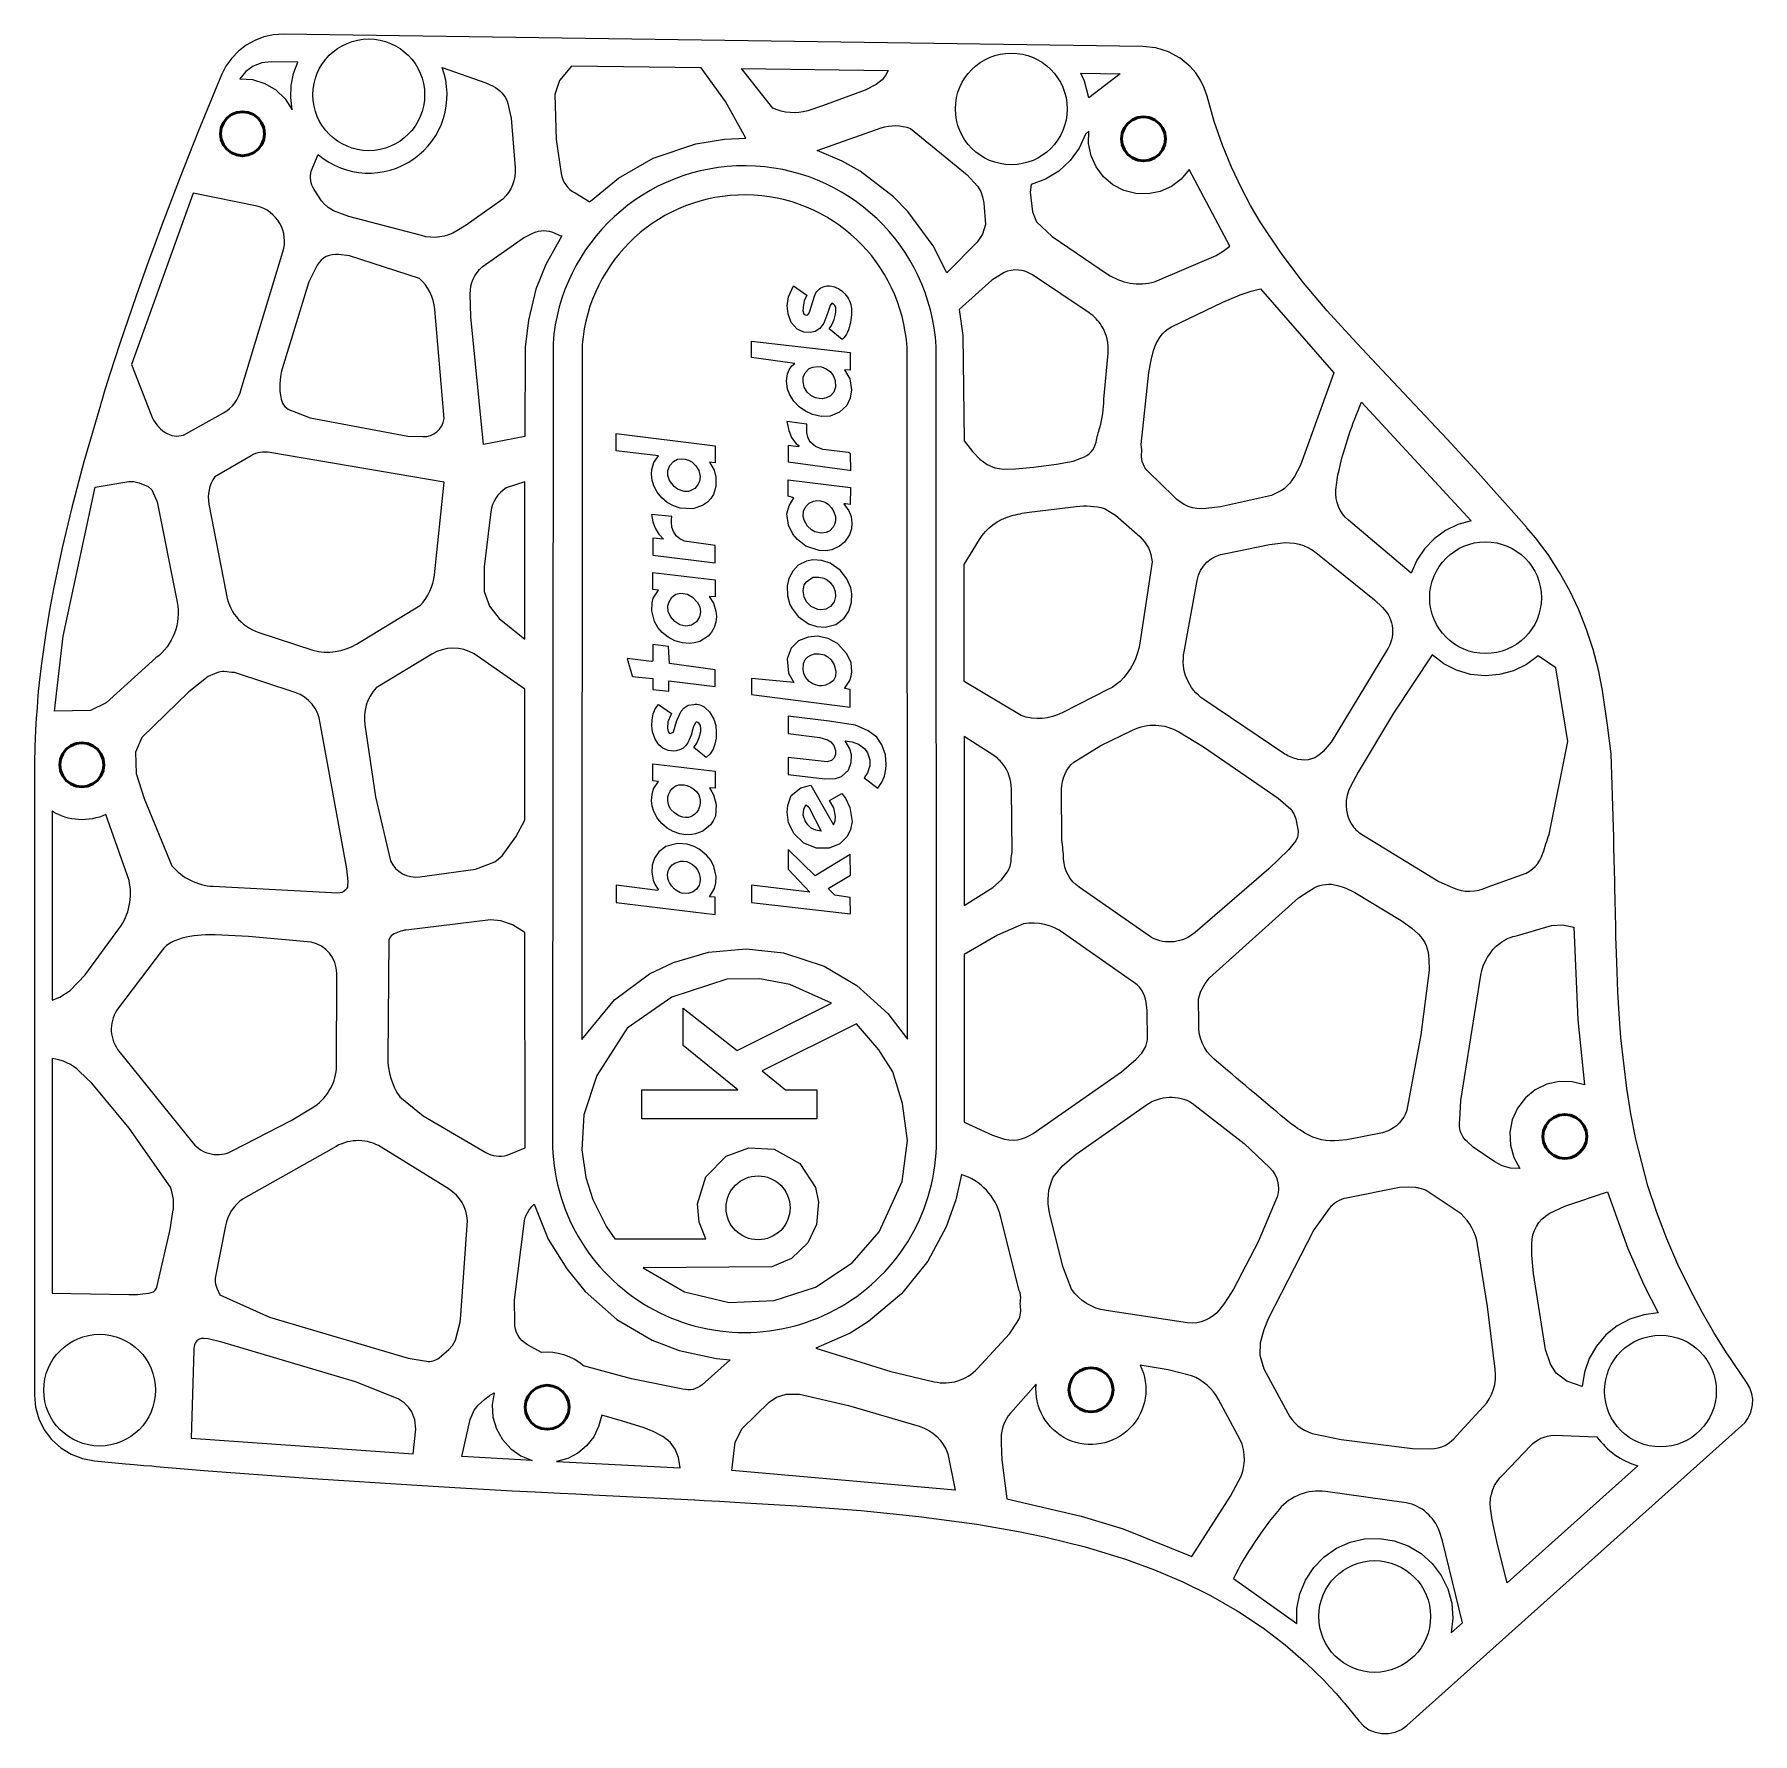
# Model space of a CAD drawing. Header units: millimetres. Extents: x 3683 to 5243, y 1224 to 2766.
import ezdxf

# ---------------------------------------------------------------- set-up
doc = ezdxf.new("R2010")
doc.units = ezdxf.units.MM
doc.layers.add('Visible', color=7, linetype='Continuous', lineweight=50)

msp = doc.modelspace()

# ---------------------------------------------------------------- linework, layer by layer
for points in [[(5057.1, 2293.6), (5045.6, 2308.9), (5039.8, 2315.6), (5037.8, 2317.8), (5037.4, 2318.6), (5023.6, 2334.3), (5007.9, 2351.8), (4993.6, 2367.8), (4965.3, 2398.5), (4901.7, 2466), (4901.6, 2466), (4901.6, 2466), (4879.4, 2489.7), (4856.5, 2515), (4835.1, 2540.4), (4814.7, 2567.2), (4795.8, 2595.5), (4787.1, 2610.5), (4778.7, 2626.1), (4769.8, 2645.2), (4761.6, 2665.3), (4754.1, 2686.8), (4747.5, 2709.8), (4745, 2717.2), (4741.6, 2724.2), (4737.3, 2730.7), (4732.2, 2736.6), (4723, 2744.2), (4712.6, 2749.9), (4701.2, 2753.5), (4689.4, 2754.8), (3909.3, 2765.8), (3900.4, 2765.2), (3891.7, 2763.4), (3883.4, 2760.3), (3875.6, 2756), (3868.6, 2750.6), (3862.4, 2744.1), (3857.2, 2736.9), (3853.1, 2728.9), (3832, 2677.5), (3815, 2634.5), (3798.5, 2591.2), (3792.7, 2575.5), (3787, 2559.8), (3775.8, 2528.5), (3760.8, 2485.2), (3751.8, 2457.4), (3749.4, 2449.7), (3746.7, 2440.9), (3744.5, 2433.4), (3743.7, 2430.7), (3743.2, 2429.2), (3728.3, 2377.9), (3717.3, 2336.3), (3708.5, 2299.7), (3700.7, 2262.5), (3697.1, 2243.1), (3694, 2224.4), (3691.5, 2207.6), (3689.5, 2192.7), (3688, 2179.9), (3686.9, 2169.3), (3686.2, 2160.8), (3685.7, 2154.6), (3685, 2145), (3684.7, 2140.1), (3684.4, 2134.2), (3683.7, 2119.3), (3683.6, 2112.9), (3683.5, 2110.6), (3683.5, 2109.2), (3683.3, 2093.7), (3683.3, 1530.9), (3684.3, 1519.8), (3687.4, 1509.2), (3692.3, 1499.3), (3699, 1490.5), (3707.2, 1483), (3716.6, 1477.2), (3726.9, 1473.2), (3737.8, 1471.1), (3765.9, 1468.6), (3773.9, 1467.9), (3782.6, 1467.1), (3790, 1466.5), (3793.9, 1466.1), (3841.1, 1462.2), (3935.7, 1455.1), (4030.4, 1449), (4074.9, 1446.4), (4096.4, 1445.2), (4116.8, 1444.1), (4137.7, 1443), (4160.5, 1441.8), (4174.7, 1441.1), (4190, 1440.3), (4220.8, 1438.8), (4282.3, 1435.7), (4282.7, 1435.7), (4291.3, 1435.2), (4305.1, 1434.5), (4328.3, 1433.2), (4380.5, 1430), (4433.5, 1426), (4485.9, 1420.8), (4538.5, 1413.8), (4576.5, 1407.1), (4599.9, 1402.2), (4637, 1393), (4673.6, 1381.8), (4699.9, 1372.3), (4725.7, 1361.4), (4750.7, 1349.1), (4775, 1335.1), (4776.5, 1334.3), (4798.7, 1319.4), (4818.5, 1304.2), (4837.2, 1288), (4845.5, 1280), (4853.1, 1272.4), (4859.1, 1266), (4864.6, 1260), (4869.4, 1254.5), (4872.2, 1251.4), (4885.2, 1235.2), (4889.4, 1230.7), (4894.5, 1227.2), (4900.1, 1224.8), (4906.2, 1223.6), (4912.3, 1223.7), (4918.3, 1225), (4924, 1227.5), (4928.9, 1231.1), (5232.7, 1503), (5235.8, 1506.1), (5238.3, 1509.7), (5239, 1510.9), (5241.1, 1515.5), (5242.3, 1520.4), (5242.6, 1522.2), (5242.7, 1527.1), (5242, 1532), (5240.1, 1537.5), (5237.2, 1542.6), (5226.3, 1558.5), (5222.1, 1564.9), (5219.1, 1569.3), (5207.6, 1587.8), (5196.9, 1606.2), (5185.9, 1626.8), (5174.9, 1649.4), (5164.8, 1672.7), (5155.7, 1696.5), (5147.7, 1720.7), (5144.7, 1731.2), (5136.7, 1763.1), (5132.1, 1786.1), (5128.4, 1809), (5123.2, 1855.2), (5121.5, 1876.9), (5120.4, 1896.8), (5119.6, 1915.1), (5119, 1931.7), (5119, 1932.3), (5118.6, 1946.3), (5118.4, 1955.8), (5117.8, 1979.9), (5117.8, 1981.1), (5117.6, 1989.3), (5117.5, 1997.4), (5117.3, 2007), (5116.8, 2027.8), (5116.6, 2037.6), (5116.4, 2046.3), (5114.3, 2112.9), (5111.1, 2138.9), (5106.4, 2170.2), (5102.7, 2189), (5097.9, 2207.5), (5091.9, 2225.7), (5084.8, 2243.5), (5076.7, 2260.8), (5067.4, 2277.5)], [(3869.8, 2725.5), (3881.4, 2724.7), (3892.5, 2721.3), (3902.5, 2715.3), (3910.9, 2707.2), (3917.2, 2697.4), (3916, 2708.4), (3916.5, 2719.3), (3918.6, 2730.1), (3922.5, 2740.4), (3898.1, 2740.8), (3889.7, 2739.8), (3881.9, 2736.8), (3875.1, 2732)], [(4334.2, 2487.3), (4423.8, 2476.9), (4423.8, 2460.9), (4418.6, 2461.2), (4423.4, 2453.2), (4425, 2443.1), (4423.6, 2435.5), (4420.5, 2429), (4414.1, 2422.8), (4405.4, 2419.3), (4397.3, 2419), (4389.4, 2420.7), (4383, 2423.7), (4377.3, 2427.8), (4372.6, 2432.9), (4368.8, 2438.7), (4366.8, 2443.7), (4365.9, 2451.2), (4366.9, 2457.8), (4368.7, 2461.9), (4370.8, 2465), (4373.4, 2467.2), (4334.2, 2472.6)], [(4389.9, 2463.7), (4394.4, 2464.3), (4397.5, 2463.9), (4401.9, 2462.3), (4405.7, 2459.6), (4408.3, 2456.3), (4410.1, 2451.7), (4410.3, 2445.7), (4408.8, 2441.1), (4405.8, 2437.7), (4401.9, 2435.8), (4398.6, 2435.1), (4395.4, 2435.2), (4392.3, 2435.9), (4388, 2438), (4384.6, 2441), (4382, 2445.7), (4381, 2450.4), (4381, 2454.6), (4382.7, 2458.6), (4386.6, 2462.4)], [(4211.4, 2403.4), (4301, 2392.2), (4301, 2376.9), (4295.9, 2377.5), (4300.3, 2370.2), (4301.8, 2363.8), (4301.7, 2355.4), (4299.7, 2348.3), (4297.3, 2344.5), (4294.3, 2341.2), (4289.6, 2338.1), (4281, 2335.3), (4269.4, 2335.8), (4263.2, 2337.9), (4257.6, 2341), (4252.6, 2345.2), (4248.6, 2350.3), (4245.5, 2356), (4244, 2361.2), (4243.4, 2366.7), (4243.8, 2371), (4245.5, 2377.2), (4247, 2379.4), (4249.8, 2383.2), (4211.4, 2387.8)], [(4367.4, 2377.7), (4423, 2370.2), (4424.4, 2370), (4423.9, 2385.4), (4422.2, 2386.2), (4398.8, 2389), (4392.1, 2391.8), (4387.8, 2395.6), (4386.5, 2397.5), (4385.3, 2400.1), (4384.4, 2404.3), (4384.3, 2408.1), (4384.4, 2412.1), (4366.3, 2414.3), (4367.9, 2406.2), (4370.3, 2399.9), (4374.6, 2394.3), (4377.2, 2392.5), (4376.9, 2391.4), (4367.4, 2392.5)], [(4267.1, 2380.1), (4270.9, 2380.6), (4273.9, 2380.3), (4276.9, 2379.4), (4279.9, 2377.8), (4283.6, 2374.3), (4286.3, 2370), (4287.6, 2364.5), (4287, 2359.9), (4285.2, 2356.5), (4282.6, 2353.6), (4279.1, 2351.7), (4276.8, 2351), (4272.9, 2350.9), (4267.1, 2353), (4263.8, 2355.4), (4259.7, 2360.8), (4258.2, 2365.4), (4258.3, 2370), (4260.1, 2374.5), (4263.3, 2378)], [(4367.4, 2361.4), (4423.9, 2354.4), (4423.8, 2339.1), (4419.5, 2339.6), (4417.9, 2339.8), (4422.6, 2333.2), (4424.5, 2328.1), (4425.3, 2322.2), (4424.9, 2316.9), (4423.1, 2311.6), (4418.5, 2305), (4413.9, 2301.3), (4407, 2298.1), (4401.7, 2297.1), (4395.4, 2297.3), (4383.5, 2301.2), (4375.8, 2307.2), (4371.7, 2312.2), (4367.6, 2320.2), (4366.3, 2330.7), (4368.3, 2338), (4372.5, 2345.1), (4367.4, 2346.6)], [(4386.5, 2340.2), (4390.3, 2342.1), (4393.4, 2342.6), (4396.8, 2342.4), (4400.9, 2341.1), (4403.9, 2339), (4406.6, 2336.2), (4408.8, 2332.5), (4410.2, 2328.3), (4410.3, 2324.4), (4409.5, 2320.9), (4408.2, 2318.5), (4405.1, 2315.3), (4401.8, 2313.6), (4397.3, 2313), (4391.5, 2314.3), (4388.5, 2316), (4384.9, 2319.3), (4381.8, 2324.8), (4381, 2328.1), (4381.4, 2333.2), (4383.7, 2337.7)], [(4244.6, 2293), (4301, 2286.3), (4301, 2301.8), (4273.2, 2305.7), (4269.2, 2307.8), (4265.8, 2310.8), (4263.2, 2314.6), (4261.9, 2318.5), (4261.4, 2322.7), (4261.5, 2325.5), (4261.8, 2328.2), (4243.5, 2330), (4244.5, 2323.5), (4246.6, 2317.6), (4250, 2312.2), (4254.4, 2307.5), (4244.6, 2308.5)], [(4249.7, 2261.4), (4244.6, 2261.9), (4244.6, 2277.4), (4301, 2270.7), (4301, 2255.2), (4295.8, 2255.6), (4299.5, 2249.7), (4301.9, 2242.3), (4302.3, 2237.3), (4301.7, 2232.3), (4300.1, 2227.5), (4297.8, 2223.2), (4294.7, 2219.5), (4287.3, 2214.7), (4282.4, 2213.4), (4277.8, 2213), (4271.4, 2213.5), (4264.4, 2215.5), (4258.4, 2218.6), (4253.1, 2222.8), (4249, 2227.5), (4246, 2233), (4243.7, 2242.6), (4244.1, 2250), (4245, 2254)], [(4371, 2244.6), (4376.5, 2237.3), (4385.9, 2230.7), (4393.3, 2228.3), (4401, 2227.7), (4410.6, 2230.1), (4418.2, 2235.9), (4422.3, 2242.4), (4424.8, 2250.4), (4425.1, 2257.9), (4424.3, 2263.4), (4420.7, 2271.7), (4414.7, 2279.5), (4405.5, 2285.7), (4397.8, 2288.4), (4389.9, 2288.8), (4383.9, 2287.7), (4376.5, 2284), (4371.5, 2278.7), (4367.9, 2272), (4366.4, 2265.4), (4366.8, 2256.3), (4369, 2248.3)], [(4386.7, 2271.1), (4390, 2273), (4395.3, 2273.1), (4399.7, 2272.1), (4402.7, 2270.6), (4405.1, 2268.7), (4408.5, 2264.3), (4410, 2260.1), (4410.4, 2255.6), (4409.1, 2250.8), (4405.9, 2246.6), (4401.5, 2244.1), (4397.1, 2243.6), (4394.3, 2243.9), (4388.3, 2246.5), (4383.9, 2250.9), (4381.8, 2255.3), (4380.9, 2260.7), (4382, 2266.1), (4383.9, 2268.8)], [(4261.8, 2254.9), (4265.4, 2257.6), (4269.9, 2258.7), (4275.9, 2257.6), (4280.5, 2255), (4285.2, 2250.1), (4287.2, 2246.2), (4287.9, 2241.6), (4286.8, 2237), (4284.2, 2232.7), (4279.6, 2229.7), (4274.4, 2228.8), (4269.1, 2230), (4264.4, 2232.8), (4260.5, 2237.4), (4258.6, 2242), (4258.2, 2247), (4259.3, 2250.9)], [(4334.2, 2166.8), (4423.8, 2155.1), (4423.8, 2171.2), (4418.6, 2172), (4423.4, 2179.3), (4424.6, 2183.2), (4425.1, 2187.3), (4424.6, 2195.3), (4420.6, 2203.5), (4412.1, 2212.9), (4403.6, 2217.5), (4394, 2219.5), (4385.6, 2218.8), (4376.9, 2215.5), (4370, 2208.7), (4366.6, 2199.1), (4367.8, 2185.9), (4372.5, 2177.4), (4334.2, 2181.3)], [(4259.1, 2179), (4301, 2173.8), (4301, 2189.1), (4259.6, 2194.8), (4258.9, 2210.1), (4244.6, 2212.1), (4244.6, 2197.3), (4244.2, 2196.9), (4243.6, 2196.6), (4243.4, 2196.6), (4221.3, 2199.2), (4225.8, 2183.5), (4226.7, 2183.1), (4228.7, 2182.7), (4244.6, 2181.1), (4244.6, 2171.3), (4259.1, 2169.7)], [(4387.9, 2202.4), (4391.3, 2203.6), (4395.4, 2203.6), (4400.3, 2202.6), (4403.3, 2200.9), (4406.4, 2198), (4409.1, 2193.7), (4410.7, 2187.7), (4410.2, 2183.1), (4408.5, 2179.3), (4405.2, 2176.9), (4401.3, 2175.1), (4397.9, 2174.6), (4395.1, 2174.6), (4391.3, 2175.6), (4389.2, 2176.5), (4386.4, 2178.5), (4383.2, 2182.3), (4381.7, 2185.6), (4381, 2189.2), (4381.2, 2194.7), (4382.8, 2198.3), (4385.3, 2200.8)], [(4367.4, 2094), (4400.7, 2090.1), (4410.4, 2090.3), (4415.9, 2092.3), (4422, 2098), (4424.6, 2105), (4424.9, 2112), (4423.5, 2117.4), (4419.2, 2124.6), (4425.6, 2123.8), (4431.3, 2121.7), (4436.6, 2117.6), (4439.5, 2113.7), (4441.6, 2107.3), (4441.4, 2101.9), (4439.4, 2095.6), (4436.4, 2090.9), (4448.7, 2081.7), (4452.4, 2087.1), (4454.7, 2092.5), (4456.1, 2098.8), (4456.4, 2103.2), (4455.8, 2111.8), (4452.5, 2121), (4447.8, 2128), (4440.1, 2133.8), (4428.6, 2138.7), (4404.7, 2142.4), (4367.3, 2147.1), (4367.4, 2131.3), (4396, 2127.7), (4403.1, 2125.6), (4406, 2123.8), (4408.8, 2120.4), (4410.3, 2115.9), (4410.3, 2112.1), (4409, 2109.1), (4406.7, 2106.9), (4402.8, 2105.5), (4367.4, 2109.5)], [(4244.6, 2103.8), (4301, 2097.1), (4301, 2081.6), (4295.9, 2082.1), (4298.1, 2078.3), (4299.7, 2075.5), (4302.2, 2066.8), (4301.3, 2056.3), (4299.4, 2051.9), (4296.9, 2048.3), (4290, 2042.6), (4283.2, 2040.1), (4280, 2039.5), (4274.5, 2039.4), (4269.2, 2040.2), (4262.9, 2042.3), (4257.5, 2045.4), (4252.6, 2049.6), (4249.2, 2053.8), (4248.6, 2054.6), (4245.5, 2060.5), (4244.1, 2065.4), (4243.5, 2070.5), (4243.9, 2075.9), (4245.3, 2081), (4249.7, 2087.8), (4244.6, 2088.3)], [(4268.9, 2084.8), (4273, 2084.8), (4275.7, 2084.2), (4279.1, 2082.7), (4281.9, 2080.8), (4284.1, 2078.7), (4286.2, 2075.7), (4286.9, 2073.6), (4287.5, 2070.8), (4287.6, 2067.9), (4287, 2065.1), (4286, 2062.4), (4284.5, 2059.9), (4282.8, 2058.2), (4280.7, 2056.6), (4278.8, 2055.7), (4276.6, 2055.1), (4274.1, 2055), (4271.7, 2055.3), (4268.2, 2056.5), (4264.1, 2059.2), (4261, 2062.4), (4259.4, 2065.1), (4258.5, 2067.9), (4258.1, 2070.8), (4258.3, 2073.7), (4259.1, 2076.5), (4260.3, 2078.8), (4261.9, 2080.9), (4263.6, 2082.5), (4265.6, 2083.7), (4268.1, 2084.6)], [(4416, 2076.9), (4419.4, 2072.7), (4423.4, 2064.2), (4425.4, 2051.3), (4424, 2044.2), (4420.9, 2037.7), (4414.2, 2031.2), (4404.6, 2027.3), (4393, 2027.1), (4381.6, 2031.6), (4372.8, 2040.1), (4367.8, 2050.2), (4366.4, 2060), (4367.1, 2066), (4370.2, 2074.9), (4378.9, 2082), (4388.1, 2084.4), (4408.5, 2048.4), (4410, 2052), (4410.4, 2056), (4408.8, 2063.8), (4404.9, 2070.4)], [(4383.7, 2066.5), (4386.1, 2064.3), (4397.4, 2042.7), (4392.6, 2043.4), (4388.2, 2045.5), (4385.3, 2048.3), (4382.9, 2051.9), (4381.1, 2057.1), (4381.5, 2062.7), (4382.4, 2064.7)], [(4211.4, 1977.9), (4301, 1967), (4301, 1982.6), (4295.9, 1983.1), (4300.6, 1990.5), (4301.8, 1995.8), (4302, 2001.5), (4300, 2010.6), (4297.1, 2016.4), (4293.3, 2021), (4286.6, 2026.3), (4282.1, 2028.6), (4275.7, 2030.7), (4266.9, 2031.3), (4256.3, 2028.6), (4250.1, 2023.8), (4246, 2018), (4244.1, 2011.9), (4243.6, 2005.4), (4244.8, 1998.2), (4246.8, 1993.8), (4249.5, 1989.8), (4249, 1988.8), (4211.4, 1993.5)], [(4264.4, 2013.7), (4269.6, 2015.4), (4272.5, 2015.5), (4275.3, 2015), (4278, 2014), (4280.6, 2012.4), (4282.9, 2010.3), (4285, 2007.5), (4286.6, 2004.3), (4287.5, 1999.9), (4287.6, 1998.2), (4287.3, 1996), (4286.6, 1993.7), (4284.1, 1989.9), (4281.2, 1987.5), (4276.6, 1986.2), (4270.7, 1986.4), (4269.1, 1986.9), (4265.5, 1989.1), (4263.8, 1990.3), (4261.5, 1992.9), (4259.6, 1995.9), (4258.7, 1997.9), (4258.2, 2000.1), (4258, 2003.4), (4258.5, 2006.5), (4259.3, 2008.4), (4260.6, 2010.4), (4262.2, 2012.2)], [(4334.2, 1977.9), (4424.1, 1967.5), (4423.7, 1982.5), (4409.8, 1984.4), (4403.6, 1990.6), (4424, 2002.8), (4423.8, 2021.4), (4392, 2002.2), (4367.4, 2026.1), (4367.4, 2008.2), (4387, 1987.2), (4334.2, 1993.5)], [(4235.8, 1646.2), (4273.2, 1624.6), (4314, 1614.8), (4354.6, 1616.6), (4392.1, 1628.9), (4425.5, 1651), (4450.1, 1678.9), (4470.8, 1724.6), (4475.6, 1762), (4471.2, 1795.6), (4462.4, 1824.1), (4449.7, 1844.2), (4429.5, 1867.8), (4343.9, 1825.2), (4365, 1807.9), (4393.3, 1807.9), (4393.3, 1781.5), (4234.7, 1781.5), (4234.7, 1807.9), (4321.8, 1807.9), (4272, 1848.1), (4272, 1882), (4321, 1843.7), (4406.7, 1886.4), (4368.9, 1903.4), (4341.6, 1908.5), (4311.8, 1908.4), (4261.7, 1892.1), (4221.3, 1863.9), (4193.7, 1820.9), (4182, 1785.3), (4180.2, 1753.4), (4183.9, 1728.4), (4190, 1708.4), (4202.4, 1683.7), (4210, 1672.7), (4292.8, 1672.7), (4286.6, 1687.7), (4285.1, 1704.5), (4292.6, 1728.8), (4311.1, 1747.7), (4331.6, 1755.3), (4354.6, 1754), (4378, 1740.9), (4392.1, 1719.1), (4395, 1705.9), (4393.2, 1685.8), (4385.2, 1669.1), (4370.3, 1654.7), (4352.5, 1647.1)], [(4135.2, 1471.6), (4071.3, 1475), (4078.9, 1508.7), (4082.5, 1517.3), (4086, 1521.7), (4091.8, 1527), (4096.2, 1530.5), (4100.5, 1532.9), (4098.8, 1521.9), (4099.5, 1510.8), (4102.7, 1500.1), (4108.2, 1490.4), (4115.7, 1482.2), (4124.9, 1475.8)], [(4198.2, 1512.5), (4195.4, 1502.4), (4191, 1493.1), (4184.5, 1484.9), (4176.5, 1478.2), (4167.3, 1473.3), (4157.3, 1470.5), (4269.5, 1464.9), (4267.9, 1474.2), (4264.9, 1481.8), (4260.2, 1488.1), (4253.5, 1493.4), (4244.3, 1498.1), (4235.7, 1501.4), (4217, 1507.3)]]:
    msp.add_lwpolyline(points, close=True)
for points in [[(4053.4, 2735.6), (4093.1, 2721.9), (4099.6, 2718.7, -0.19287), (4112.6, 2704.2), (4115.9, 2689.8), (4119.5, 2644.7, -0.227755), (4108.4, 2616.2), (4075.3, 2592.6), (4066.8, 2587.4, -0.210019), (4034.6, 2583.1), (3968.7, 2600.5), (3954.8, 2605.6), (3949.9, 2608.5), (3946.2, 2611.9), (3943.9, 2614.7), (3937.1, 2625.1, -0.217303), (3934.6, 2641.5), (3940.8, 2656.7, 0.771389), (4053.4, 2735.6, 4.373489)], [(4640.4, 2677.8), (4637.2, 2675.3), (4631.4, 2662.6), (4623.2, 2651.2), (4613, 2641.6), (4601, 2634.3), (4587.9, 2629.4), (4587, 2622.6), (4589.2, 2604.6), (4592.8, 2595.7), (4607, 2582.3), (4657.3, 2548.2, 0.21704), (4699.9, 2541.1), (4755.7, 2565.2), (4762.2, 2568.9), (4768.2, 2573.5), (4731.4, 2643), (4724.1, 2634.4), (4715.2, 2627.7), (4705, 2623.2), (4694, 2621), (4682.8, 2621.4), (4672, 2624.2), (4662.1, 2629.3), (4653.6, 2636.5), (4646.8, 2645.4), (4642.3, 2655.6), (4640.1, 2666.6), (4640.4, 2677.8)], [(4522.6, 2516.1), (4526, 2492.4), (4527.1, 2396.8), (4534.7, 2387.2), (4541.4, 2380.2), (4548, 2375.4), (4554.9, 2372.5), (4562.7, 2371.2), (4573.6, 2371.4), (4590, 2373), (4610.9, 2375.8), (4626.1, 2378.5), (4634, 2381.3, 0.261875), (4646.8, 2395.7, -0.019094), (4650.2, 2408.9, 0.075627), (4653.8, 2434.7), (4657.7, 2476.4, 0.164518), (4651.9, 2501.3, 0.108546), (4640.5, 2512.9), (4589, 2547.4, 0.25602), (4563.4, 2549.7), (4552.2, 2542.7), (4522.6, 2516.1)], [(3709.4, 2219.6), (3738.5, 2354.7), (3769.1, 2360), (3773.7, 2360), (3778.4, 2358.9), (3786.5, 2355.4), (3790, 2352.3), (3794.6, 2341.6), (3812.8, 2250.4, -0.287611), (3793.6, 2199.8), (3748.6, 2159), (3734.2, 2152.2), (3701.5, 2151.6), (3709.4, 2219.6)], [(4527.1, 2178.6), (4527.1, 2284.7), (4540.9, 2307.2, -0.190181), (4569.7, 2328.8, -0.037852), (4586.1, 2332), (4628.9, 2337.3, -0.098123), (4654.4, 2335.5), (4664.5, 2329.4), (4686.4, 2310, -0.19759), (4697.6, 2287.2), (4686.5, 2213.3, -0.16535), (4668.6, 2178.5, -0.084949), (4658.8, 2171.8), (4616.2, 2150.1, -0.204538), (4578.8, 2147.5), (4527.1, 2178.6)], [(4910.4, 2206.3), (4860.3, 2123.4), (4852.9, 2115, -0.279822), (4830, 2107.8, -0.070848), (4818.1, 2112.6), (4744.6, 2162.1, -0.302915), (4726.8, 2205.5), (4738.5, 2270.2, -0.330159), (4764.5, 2294.7), (4804.3, 2302.8), (4814, 2304.1, -0.199362), (4846.4, 2295.6), (4899.6, 2252.7), (4906.8, 2245.6, -0.365364), (4910.4, 2206.3, -5.316596)], [(4951.9, 2202.6), (4916.8, 2149.7), (4884.6, 2096.1), (4877.8, 2083.3, 0.26236), (4878.7, 2049, 0.129668), (4887.8, 2040), (4958, 1997), (4970.3, 1991.4, 0.224504), (5001.8, 1991.8), (5033.8, 2003.2, 0.236668), (5052.4, 2022.6, -0.004184), (5057.9, 2039.6), (5075.1, 2124.1), (5064.1, 2190.9), (5047.9, 2201.9), (5037.4, 2194), (5025.6, 2188.2), (5012.9, 2184.7), (4999.8, 2183.5), (4986.7, 2184.9), (4974, 2188.6), (4962.3, 2194.5), (4951.9, 2202.6)], [(4722, 2132.7), (4744.4, 2119.1), (4812.2, 2072.6), (4823.5, 2062.6), (4826.3, 2058.3), (4828, 2053.9), (4830.1, 2042.6), (4830, 2039.1), (4829.5, 2037.1), (4828.1, 2033.9), (4821.6, 2025.6), (4803.7, 2008.4), (4736.7, 1950.7, -0.304622), (4697.2, 1946), (4631.5, 1991.7, -0.235284), (4617.4, 2017.5, 0.028373), (4615.7, 2034.4), (4615.6, 2080.7, -0.210172), (4626.5, 2105.4), (4651.2, 2120.3), (4680, 2134.4, -0.2539), (4721.9, 2132.7, 15.754764)], [(3699.4, 2060.7), (3699.4, 1889.3), (3706.5, 1892), (3715.9, 1897.9), (3729.5, 1912.4), (3760.1, 1954.1, 0.218723), (3769.2, 1998), (3748.3, 2057.8, -0.250641), (3699.4, 2060.7, 4.896145)], [(4749.8, 1909.6), (4830.5, 1982.1), (4839.8, 1988.3), (4844.8, 1991.1, -0.196172), (4866, 1993.4, -0.05621), (4881.8, 1987), (4923.7, 1961.6), (4933.4, 1954.7), (4939.3, 1949.1, -0.211296), (4948.7, 1926.4), (4949, 1916.4), (4941.7, 1857.8), (4929.6, 1792.8, -0.234408), (4913.6, 1771.5, -0.051273), (4906.7, 1768.9), (4874.3, 1762.6), (4867.4, 1761.8, -0.166405), (4836.3, 1768.6, -0.038184), (4818.9, 1781, -0.001351), (4754, 1835.7, -0.237361), (4740, 1868.6), (4739.9, 1890.5), (4741.8, 1897.5), (4745.8, 1904.5), (4749.8, 1909.6)], [(4527.1, 1930.8), (4527.1, 1778.4), (4552.9, 1766.7), (4560, 1764.2, 0.244767), (4589.8, 1768.4), (4669.8, 1824.2), (4683.3, 1835.6), (4688.3, 1841.3), (4691.9, 1847.3), (4693.6, 1853.2), (4693.2, 1879.8), (4692.2, 1887.3, 0.233816), (4679.1, 1906.7), (4617.4, 1950.2, 0.194996), (4581.1, 1958.6), (4557.3, 1948.3), (4527.1, 1930.8)], [(5110.9, 1715.4), (5129.3, 1663.9), (5143.9, 1630.8), (5156.8, 1605.5), (5143.8, 1603.8), (5131.2, 1599.9), (5119.7, 1593.6), (5109.4, 1585.4), (5100.9, 1575.4), (5094.4, 1564), (5090.1, 1551.6), (5088.1, 1538.6), (5073.9, 1543.6), (5064.4, 1550.7), (5059.2, 1558.8), (5054.7, 1572.2), (5043.8, 1641.3), (5042.3, 1657.8), (5042.2, 1668.1, -0.272796), (5058.1, 1695.5), (5072.2, 1702.4), (5110.9, 1715.4)], [(4136.9, 1704.2), (4149.7, 1672.4), (4166.4, 1645.4), (4183.1, 1624.8), (4211.9, 1599.6), (4244.1, 1580.7), (4268.6, 1571.4), (4302.5, 1564), (4314.7, 1562.8), (4289.4, 1540.3, -0.254771), (4271.8, 1536.3), (4225.2, 1545.7), (4181.6, 1557.4, 0.2083), (4143.4, 1569.5), (4130.9, 1576.5, -0.279925), (4119.3, 1596.8), (4119.1, 1617.3), (4127.7, 1686.7, -0.182649), (4136.9, 1704.2, -0.066078)], [(3825.7, 1491.7), (4027.1, 1477.6), (4029.6, 1500), (4028.6, 1508.4), (4026, 1515.6), (4022.9, 1519.9), (4018.8, 1523.8), (4013.6, 1527.4), (3974.8, 1542.8), (3853.4, 1578.8), (3841, 1581.8), (3837.3, 1582.3, 0.337926), (3829.3, 1577.9, 0.09663), (3827.9, 1571.6), (3825.7, 1491.7)], [(4565.8, 1436.6), (4633.4, 1421), (4671.4, 1409.4), (4733.7, 1384.4), (4768.7, 1439.2), (4776.2, 1452.6, 0.241032), (4777.4, 1490.9), (4758, 1526.8, 0.17864), (4733.5, 1548.4), (4712.3, 1553.7), (4686.8, 1558.1, -1.32968), (4592.5, 1540.9), (4569.1, 1514.3, 0.184803), (4560.7, 1491.9, 0.009208), (4561.3, 1472.1), (4565.8, 1436.6)], [(4518.8, 1444.5), (4316.4, 1462.3), (4319.2, 1488.1), (4325.6, 1500.4), (4350.3, 1524.3), (4356.9, 1529), (4365.6, 1531.7), (4377.6, 1531.6), (4422, 1521.5), (4486.3, 1502.5, -0.244497), (4512.2, 1477.6), (4518.8, 1444.5)], [(5138.4, 1466.5), (5020, 1360.6), (5011.2, 1395.3), (5006.3, 1417.7), (5004.9, 1428.3, -0.251647), (5016.4, 1458.9), (5041, 1484.7, -0.194354), (5062.4, 1494.4), (5101.4, 1493, 0.164359), (5138.4, 1466.5, 1.038255)]]:
    msp.add_lwpolyline(points, format="xyb")
for points in [[(4188.1, 2614.3), (4213.5, 2635.2), (4245, 2653.3), (4283.6, 2666.4), (4309.7, 2670.7), (4328.9, 2671.5), (4310.4, 2704.7), (4288.5, 2735.3), (4170.7, 2737), (4160, 2723.8), (4155.6, 2711.2), (4157, 2670.4), (4161.3, 2639.5, 0.252066), (4174.2, 2621.9), (4187.5, 2613.7)], [(4324.9, 2734.8), (4458.2, 2732.9), (4455.8, 2728.4), (4452.7, 2724.6), (4447.3, 2720.4), (4437.3, 2715), (4398.7, 2700.8), (4385.1, 2696.5, -0.183037), (4353.5, 2698.9)], [(4393.6, 2660.4), (4451.8, 2680.8, -0.180373), (4478.4, 2680.3), (4529.7, 2638.3), (4539.3, 2627.9), (4542.2, 2623.1), (4543.9, 2618.2), (4545, 2612.5), (4546.5, 2593.3), (4543.8, 2584.5), (4539, 2577.3), (4511.3, 2549.3), (4498.9, 2573.7), (4476, 2605.1), (4463.1, 2618.3), (4432.6, 2641.6), (4416.3, 2650.8)], [(4501.7, 2482.4, 0.935878), (4154, 2485.2), (4153.5, 1762, 1.000226), (4502.1, 1762)], [(3908.9, 2568.5, 0.430098), (3885.4, 2609.9), (3827.3, 2621.6), (3771.4, 2466.2), (3789.2, 2420.4, 0.154546), (3802, 2404.5, 0.226344), (3818.6, 2402.1), (3854.9, 2422.3, 0.212558), (3870.9, 2443.7)], [(4180.1, 1853.5), (4209.9, 1889.6), (4241.5, 1913.1), (4263.3, 1923.4), (4295.1, 1932.8), (4329.2, 1935.7), (4363.2, 1932.1), (4400.2, 1920), (4429.8, 1902.7), (4457.9, 1877.2), (4475.6, 1853.9), (4475.3, 2481.6, 0.930606), (4180.5, 2484.2)], [(4162, 2582.8), (4147.5, 2557), (4138.4, 2534.6), (4131.6, 2506.4), (4128.6, 2482), (4128.4, 2400.9), (4091, 2393.4), (4079.3, 2509.3), (4078.9, 2530.2, -0.216556), (4089.7, 2554.8), (4127.2, 2581.1), (4136.4, 2585.6, -0.231508), (4155, 2585.5, 0.042567)], [(4046.7, 2516.2, 0.192412), (4032.7, 2544.2), (3969.4, 2564.8), (3959.4, 2566, 0.302333), (3940.1, 2556.2), (3932.5, 2541.2), (3908.3, 2462.1, 0.129677), (3907.2, 2434.8, 0.271149), (3917.2, 2424), (3933.6, 2417.8), (4022.1, 2401.2), (4035.8, 2400.7, 0.392462), (4055.1, 2417.1)], [(4372.3, 2537.6), (4384.3, 2529), (4382, 2523.8), (4381.2, 2520.4), (4380.8, 2514.8), (4381.6, 2512.1), (4382.7, 2511.1), (4383.9, 2510.8), (4385.1, 2511.2), (4386.1, 2512.3), (4387.1, 2514.6), (4391.3, 2528.2, -0.250253), (4400, 2536.9, -0.162312), (4409.5, 2536.6, -0.164322), (4421.2, 2527.2, -0.149196), (4425, 2513.5, -0.08912), (4421.3, 2495.5, -0.135909), (4416.3, 2488.8), (4404.7, 2498.5, 0.154631), (4410.8, 2516.5, 0.331895), (4407.1, 2521.7), (4405.4, 2519.8), (4403.3, 2513.3), (4399.7, 2503.7), (4396.2, 2498.9), (4391.8, 2496), (4387.5, 2495.1), (4381.5, 2495.6), (4375.7, 2498.1), (4370.2, 2504.3), (4367.4, 2512.1), (4366.5, 2519.5), (4367.6, 2527.5)], [(4795.9, 2534.7), (4862.7, 2458.5), (4832.3, 2374.8), (4826.8, 2364.4), (4822.6, 2358.4), (4817.4, 2353.4), (4815.2, 2351.7), (4806.1, 2347.3), (4759.8, 2337.1), (4746.3, 2335.4, -0.25103), (4717.4, 2346.5), (4694.3, 2368.6, -0.225994), (4688.2, 2384.7, 0.066979), (4687.8, 2393.4), (4694.8, 2459), (4696.7, 2470.1), (4699, 2478.8, -0.19843), (4715.3, 2500.4), (4761.8, 2522.6), (4777.7, 2529.3), (4787.6, 2532.8)], [(4887.7, 2432), (4987.2, 2324.3), (4975.1, 2320.9), (4963.8, 2315.4), (4953.6, 2308), (4944.9, 2299), (4937.9, 2288.5), (4932.9, 2276.9), (4875.8, 2324.9, -0.244971), (4864.4, 2352.4, -0.035816), (4867.3, 2370.4, -0.043917)], [(4055.3, 2359.5), (3897, 2386.2, 0.184611), (3880, 2383.4), (3847.1, 2364.2, 0.206459), (3841.7, 2339.4), (3857.1, 2260, 0.294603), (3887.1, 2222.9), (3936, 2206.9, 0.20714), (3975.7, 2212.4), (4033.7, 2247.6, 0.162155), (4046.3, 2275.2)], [(4128.4, 2359.7), (4111.6, 2354.1, 0.232534), (4097.6, 2332.5), (4091.6, 2282.5), (4091.5, 2260.2), (4096.2, 2246.9), (4105.1, 2235.7), (4128.4, 2216.9)], [(4128.4, 2171.5), (4082.4, 2203.5, 0.276903), (4044.1, 2203.3), (3993.4, 2172.6, 0.225809), (3983.2, 2139), (3992.9, 2073.9), (4006.4, 2015.6, 0.325489), (4033.2, 2001.2), (4083.6, 2008.1), (4101.1, 2014.7), (4107.9, 2020.3), (4120.3, 2037.6), (4128.5, 2052.7)], [(3942.6, 2140.7, 0.291121), (3920, 2168.4), (3864.8, 2186.6, -0.020641), (3855.6, 2187.4, 0.132875), (3849, 2186.4), (3840.9, 2182.9), (3823.4, 2169.2), (3780.8, 2127.5), (3775, 2114.4), (3775.8, 2095), (3782.8, 2072.4), (3808.2, 2011.3, 0.208493), (3845.5, 1992.6), (3958.8, 1986.7), (3962.6, 1987.4), (3964.4, 1988.2, -0.096051), (3965.9, 1989.6, 0.245322), (3967.9, 1992.9), (3968.2, 1997.1), (3967, 2008.4)], [(4249.6, 2157.7), (4261.4, 2149.5), (4258.3, 2141.8), (4257.9, 2136.1), (4258.5, 2133), (4259.4, 2131.6), (4260.7, 2131.3), (4262.5, 2132.1), (4263.4, 2132.9), (4266.5, 2143.2), (4270.2, 2151.4), (4272.9, 2154.6), (4276.6, 2157.1), (4281.7, 2157.7, -0.221134), (4292.2, 2154.5), (4296, 2151), (4299.9, 2144.3), (4301.6, 2138.5), (4302.2, 2132.7), (4302, 2127.1), (4300.9, 2121.7), (4299.2, 2117.1), (4296.7, 2112.8), (4293.1, 2109.6), (4281.9, 2118.7), (4284.5, 2122.5), (4286.7, 2127.6), (4288, 2133.1), (4288.2, 2135.1), (4287.7, 2138.4), (4286.6, 2140.4), (4285.5, 2141.3), (4284.6, 2141.6), (4284, 2141.5), (4283.5, 2141.3), (4282.9, 2140.7), (4281.1, 2136.6), (4279.4, 2129.8), (4276.2, 2122.8), (4274.2, 2120.1), (4272, 2118), (4269.8, 2116.6), (4265.9, 2115.4), (4262.9, 2115.2), (4258.5, 2115.7), (4253.6, 2118), (4250, 2121.1), (4246.8, 2126), (4244.4, 2132.9), (4243.7, 2138.3), (4243.9, 2143.7), (4244.9, 2149), (4246.8, 2153.7)], [(4527.1, 2128.5), (4527.1, 1975.1), (4553, 1991.5), (4560.9, 1998.4), (4566.1, 2005.5, 0.16267), (4569.7, 2016.7, -0.081749), (4570.8, 2023.5), (4570, 2081.1, 0.15757), (4562.6, 2103.1, 0.085835), (4554.1, 2111.2)], [(4128.5, 1950.8), (4117.3, 1957.6), (4106.7, 1961.2), (4097.3, 1962.1), (4020.7, 1952.9, 0.108569), (4008.4, 1948.5, 0.219339), (4005.1, 1943.6), (4004.1, 1837.3, 0.152983), (4014.9, 1801.5), (4036.2, 1784.2), (4093.1, 1751.1, 0.199148), (4112.3, 1748.5), (4128.6, 1755.1)], [(5080.5, 1955.6), (5084.1, 1871.3), (5090.1, 1812.3), (5078.8, 1815.2), (5067.2, 1815.3), (5055.9, 1812.9), (5045.4, 1807.8), (5036.4, 1800.5), (5029.3, 1791.3), (5024.5, 1780.8), (5022.3, 1769.4), (5022.8, 1757.8), (5025.9, 1746.6), (5031.5, 1736.5), (5022.9, 1736.8), (5015.4, 1739), (5008.8, 1742.5), (4989, 1756), (4983.8, 1760.6, -0.269144), (4977, 1780.9), (4978, 1798.3), (4996.1, 1912, -0.192759), (5013.4, 1941, -0.123476), (5029.3, 1947.9), (5060, 1957), (5070.1, 1957.5)], [(3957.7, 1913.7, 0.358898), (3934.6, 1941.8), (3877.5, 1947.1), (3847.3, 1948.4), (3838.7, 1948.4, 0.093176), (3810.8, 1943.2, 0.126893), (3799.5, 1935), (3759.6, 1882.3, 0.326674), (3758.9, 1844.6), (3827.2, 1759.7, 0.360644), (3862.8, 1752.5), (3916.4, 1780), (3935.5, 1791.6, 0.237302), (3957.5, 1826.9)], [(3806.8, 1719.5), (3769.2, 1773.1), (3735.4, 1813.9), (3724.4, 1824.5, 0.165689), (3699.4, 1836.2), (3699.4, 1623.2), (3769.1, 1622, 0.055122), (3789.4, 1623.9, 0.34516), (3794.6, 1630), (3806.4, 1681.1), (3809.1, 1697.1, 0.134899)], [(4628.9, 1749.4), (4692.7, 1794.3, -0.294566), (4734.1, 1795.9), (4781.2, 1759.3), (4804.4, 1737.2, -0.28596), (4811.2, 1710.9), (4794, 1669.8), (4771.5, 1627), (4763.5, 1614.3), (4759.1, 1608.7, -0.257771), (4729.9, 1596.3), (4655.9, 1607.5, -0.204639), (4624.5, 1626.9), (4616.7, 1647.5), (4604.7, 1696.2, -0.171945), (4607.9, 1728.5), (4616.5, 1738.9)], [(4076.4, 1689.4, 0.24356), (4059.6, 1717.6), (3998.1, 1755.9, 0.271171), (3957.3, 1756.6), (3872.7, 1709.1, 0.193127), (3856.7, 1684.4), (3847.4, 1636.9), (3847.5, 1633.6), (3847.8, 1631.6), (3848.9, 1627.8), (3851.6, 1621.9), (3896.7, 1601.7), (4022.5, 1564.3), (4039.3, 1561.5, 0.201983), (4050.7, 1564.7), (4052.9, 1566.5), (4059.5, 1572.2), (4062.9, 1576), (4065.5, 1580.8), (4069.8, 1597.1), (4070.3, 1603.5)], [(4524.6, 1731), (4519.6, 1708.1), (4510.8, 1683.6), (4494.1, 1652.3), (4470.3, 1622.7), (4440.4, 1597.5), (4423.7, 1587.2), (4392.5, 1573.3), (4460.6, 1552.2), (4500, 1543, 0.269897), (4539.2, 1555), (4568.3, 1586.4), (4575.3, 1596.9, 0.185247), (4578.3, 1610.4, -0.072164), (4578.3, 1617.1, 0.138969), (4577.1, 1625.8), (4560.2, 1693.2, 0.259757)], [(4858.3, 1700.1), (4844.4, 1680.8), (4802.9, 1600), (4799, 1590.2), (4795.7, 1578.4), (4795.4, 1567.2), (4799.1, 1554.8), (4820.8, 1514.4, 0.196226), (4842.9, 1496.1), (4869.4, 1490.4), (4933.9, 1482.3), (4950.5, 1482.2, 0.240741), (4973.8, 1493.9), (4998.5, 1520.4, 0.228099), (5009, 1554.3), (5002.2, 1611.1), (4993.1, 1667.6, 0.168913), (4978.1, 1695.2), (4948.2, 1715.4, 0.111606), (4940.1, 1718.5, -0.052724), (4937.1, 1719.3), (4930.5, 1719.7), (4922.3, 1719.1), (4874.1, 1709.7, 0.17701)], [(4771.4, 1364.3), (4828.9, 1323.7), (4829, 1337.2), (4831.7, 1350.5), (4836.9, 1363), (4844.3, 1374.3), (4853.7, 1384.1), (4864.9, 1391.8), (4877.3, 1397.3), (4890.5, 1400.3), (4904, 1400.8), (4917.4, 1398.7), (4930.1, 1394), (4941.8, 1387.1), (4951.8, 1378), (4960, 1367.2), (4966, 1355.1), (4969.6, 1342), (4970.6, 1328.5), (4969.1, 1315.1), (4979.4, 1324.3), (4961.3, 1398.5), (4958.4, 1407, 0.265967), (4928.2, 1433.1), (4855, 1443.3, 0.257197), (4812.9, 1427.1, 0.05882)]]:
    msp.add_lwpolyline(points, format="xyb", close=True)
msp.add_lwpolyline([(4633.1, 2730.5), (4668.6, 2730), (4640.2, 2708.3), (4636.3, 2723.4), (4633.1, 2730.5)])
for centre, radius in [((3986.8, 2710.9), 50.7), ((4569.9, 2698.1), 50.7), ((5000.3, 2254.5), 50.7), ((4340.1, 1700.8), 29), ((3742.5, 1535.3), 50.7), ((5159, 1534.5), 50.7), ((4899.7, 1329.9), 50.7)]:
    msp.add_circle(centre, radius)
at = {"layer": 'Visible', "extrusion": (0, 0, -1)}
for points in [[(-3877.4, 2694.9), (-3872.2, 2695.6), (-3867, 2694.9), (-3862.2, 2692.9), (-3858, 2689.7), (-3854.9, 2685.6), (-3852.9, 2680.8), (-3852.2, 2675.6), (-3852.9, 2670.4), (-3854.9, 2665.6), (-3858, 2661.5), (-3862.2, 2658.3), (-3867, 2656.3), (-3872.2, 2655.6), (-3877.4, 2656.3), (-3882.2, 2658.3), (-3886.3, 2661.5), (-3889.5, 2665.6), (-3891.5, 2670.4), (-3892.2, 2675.6), (-3891.5, 2680.8), (-3889.5, 2685.6), (-3886.3, 2689.7), (-3882.2, 2692.9)], [(-4695.1, 2690.2), (-4689.9, 2690.9), (-4684.7, 2690.2), (-4679.9, 2688.2), (-4675.7, 2685), (-4672.6, 2680.9), (-4670.6, 2676.1), (-4669.9, 2670.9), (-4670.6, 2665.7), (-4672.6, 2660.9), (-4675.7, 2656.7), (-4679.9, 2653.6), (-4684.7, 2651.6), (-4689.9, 2650.9), (-4695.1, 2651.6), (-4699.9, 2653.6), (-4704, 2656.7), (-4707.2, 2660.9), (-4709.2, 2665.7), (-4709.9, 2670.9), (-4709.2, 2676.1), (-4707.2, 2680.9), (-4704, 2685), (-4699.9, 2688.2)], [(-3731.6, 2122.1), (-3726.4, 2122.8), (-3721.2, 2122.1), (-3716.4, 2120.1), (-3712.2, 2116.9), (-3709.1, 2112.8), (-3707.1, 2108), (-3706.4, 2102.8), (-3707.1, 2097.6), (-3709.1, 2092.8), (-3712.2, 2088.7), (-3716.4, 2085.5), (-3721.2, 2083.5), (-3726.4, 2082.8), (-3731.6, 2083.5), (-3736.4, 2085.5), (-3740.5, 2088.7), (-3743.7, 2092.8), (-3745.7, 2097.6), (-3746.4, 2102.8), (-3745.7, 2108), (-3743.7, 2112.8), (-3740.5, 2116.9), (-3736.4, 2120.1)], [(-5077.4, 1784.9), (-5072.2, 1785.6), (-5067, 1784.9), (-5062.2, 1782.9), (-5058, 1779.7), (-5054.9, 1775.6), (-5052.9, 1770.8), (-5052.2, 1765.6), (-5052.9, 1760.4), (-5054.9, 1755.6), (-5058, 1751.5), (-5062.2, 1748.3), (-5067, 1746.3), (-5072.2, 1745.6), (-5077.4, 1746.3), (-5082.2, 1748.3), (-5086.3, 1751.5), (-5089.5, 1755.6), (-5091.5, 1760.4), (-5092.2, 1765.6), (-5091.5, 1770.8), (-5089.5, 1775.6), (-5086.3, 1779.7), (-5082.2, 1782.9)], [(-4647.4, 1554.9), (-4642.2, 1555.6), (-4637, 1554.9), (-4632.2, 1552.9), (-4628, 1549.7), (-4624.9, 1545.6), (-4622.9, 1540.8), (-4622.2, 1535.6), (-4622.9, 1530.4), (-4624.9, 1525.6), (-4628, 1521.5), (-4632.2, 1518.3), (-4637, 1516.3), (-4642.2, 1515.6), (-4647.4, 1516.3), (-4652.2, 1518.3), (-4656.3, 1521.5), (-4659.5, 1525.6), (-4661.5, 1530.4), (-4662.2, 1535.6), (-4661.5, 1540.8), (-4659.5, 1545.6), (-4656.3, 1549.7), (-4652.2, 1552.9)], [(-4153.9, 1539.1), (-4148.7, 1539.8), (-4143.5, 1539.1), (-4138.7, 1537.1), (-4134.6, 1533.9), (-4131.4, 1529.8), (-4129.4, 1524.9), (-4128.7, 1519.8), (-4129.4, 1514.6), (-4131.4, 1509.8), (-4134.6, 1505.6), (-4138.7, 1502.4), (-4143.5, 1500.4), (-4148.7, 1499.8), (-4153.9, 1500.4), (-4158.7, 1502.4), (-4162.9, 1505.6), (-4166, 1509.8), (-4168, 1514.6), (-4168.7, 1519.8), (-4168, 1524.9), (-4166, 1529.8), (-4162.9, 1533.9), (-4158.7, 1537.1)]]:
    msp.add_lwpolyline(points, close=True, dxfattribs=at)

doc.saveas('drawing.dxf')
